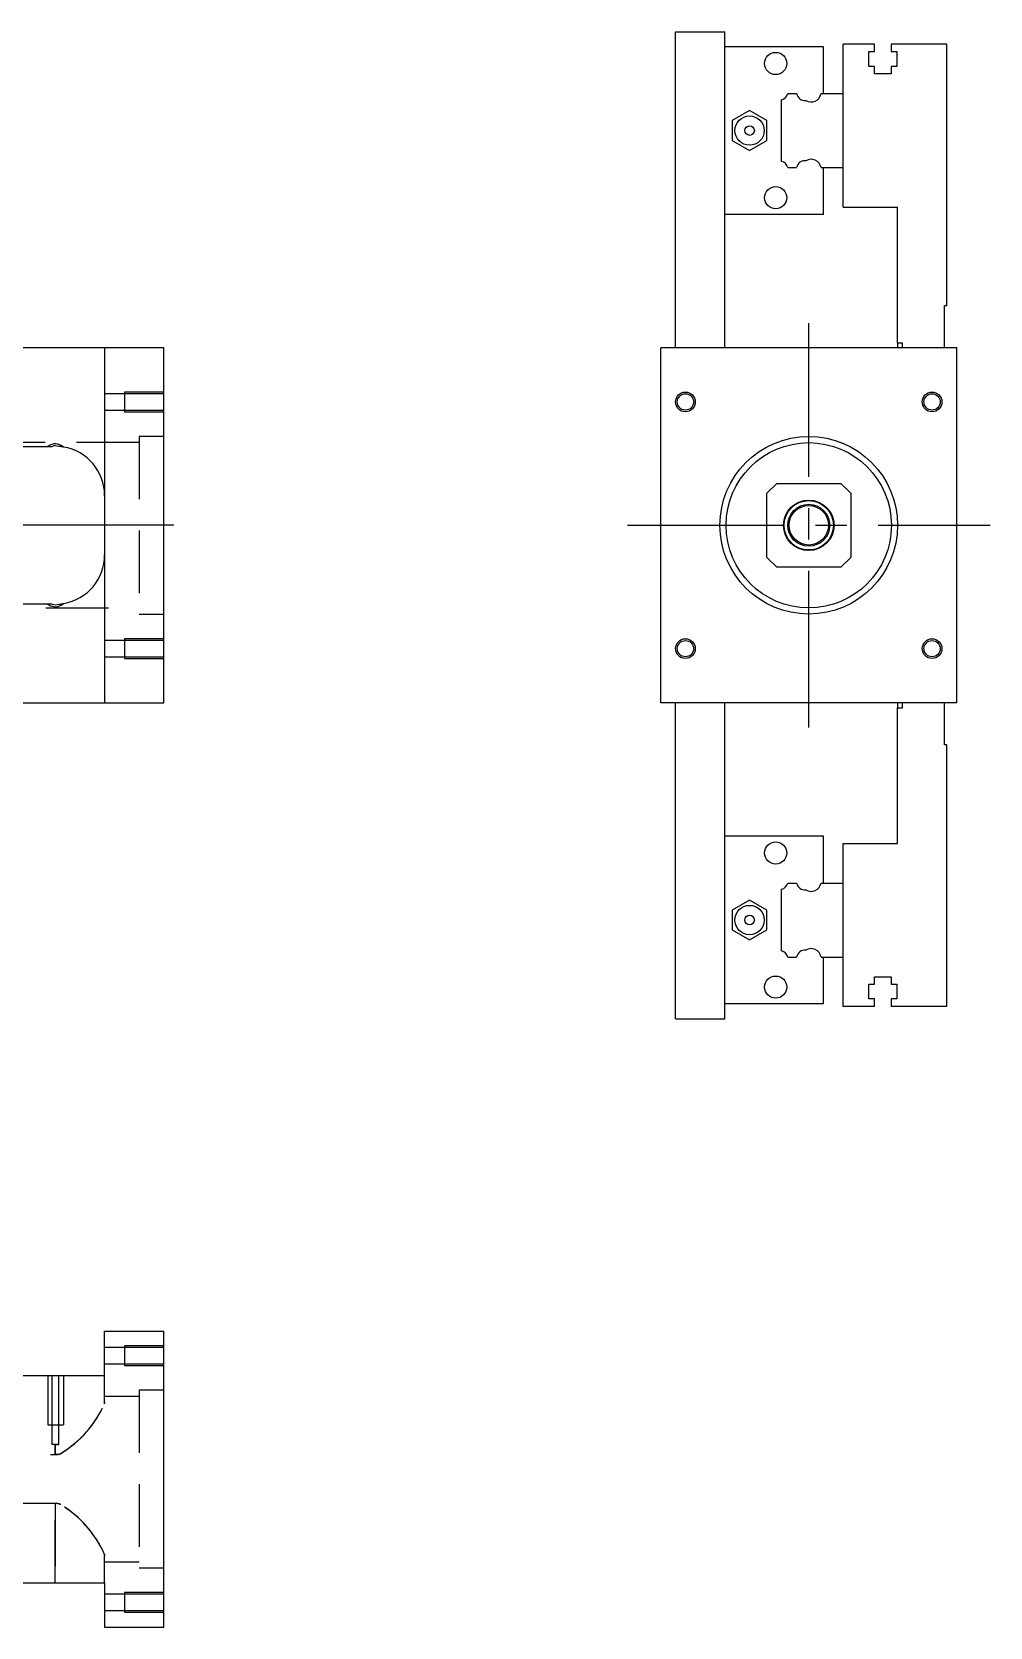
# Model space of a CAD drawing. Extents: x -10 to 552, y -286 to 102.
# Drawn here: x 358.2 to 552.5, y -223.3 to 100 of the extents above; entities that cross this region are included whole.
import ezdxf

# ---------------------------------------------------------------- set-up
doc = ezdxf.new("R2010")
doc.units = 0
doc.linetypes.add('CENTER', pattern=[50.8, 31.75, -6.35, 6.35, -6.35])
doc.linetypes.add('DASHED', pattern=[19.05, 12.7, -6.35])
doc.layers.get('0').update_dxf_attribs({"linetype": 'CONTINUOUS'})
doc.layers.add('CENTER', color=1, linetype='CENTER')

msp = doc.modelspace()

# ---------------------------------------------------------------- linework, layer by layer
at = {"color": 7, "linetype": 'CONTINUOUS'}
for p, q in [((488.73, 100), (498.73, 100)), ((488.73, 36), (488.73, 100)), ((498.73, 36), (498.73, 100)), ((518.73, 97), (498.73, 97)), ((518.73, 87.5), (518.73, 97)), ((522.73, 87.5), (522.73, 97.5)), ((529.03, 97.5), (522.73, 97.5)), ((529.03, 96), (529.03, 97.5)), ((532.43, 97.5), (532.43, 96)), ((543.73, 97.5), (532.43, 97.5)), ((543.73, 44.5), (543.73, 97.5)), ((527.88, 96), (529.03, 96)), ((527.88, 93), (527.88, 96)), ((532.43, 96), (533.58, 96)), ((533.58, 96), (533.58, 93)), ((529.03, 93), (527.88, 93)), ((529.03, 91.5), (529.03, 93)), ((532.43, 91.5), (529.03, 91.5)), ((532.43, 93), (532.43, 91.5)), ((533.58, 93), (532.43, 93)), ((511.49, 87.5), (513.26, 87.5)), ((518.21, 87.5), (522.73, 87.5)), ((522.73, 72.5), (522.73, 87.5)), ((522.73, 72.5), (522.73, 87.5)), ((510.23, 73.75), (510.23, 86.25)), ((503.73, 84.04), (500.23, 82.02)), ((500.23, 82.02), (500.23, 77.98)), ((507.23, 82.02), (503.73, 84.04)), ((507.23, 77.98), (507.23, 82.02)), ((500.23, 77.98), (503.73, 75.96)), ((503.73, 75.96), (507.23, 77.98)), ((511.49, 72.5), (513.26, 72.5)), ((518.21, 72.5), (522.73, 72.5)), ((518.73, 63), (518.73, 72.5)), ((522.73, 64.5), (522.73, 72.5)), ((518.73, 63), (498.73, 63)), ((522.73, 64.5), (533.73, 64.5)), ((533.73, 37), (533.73, 64.5)), ((543.23, 36), (543.23, 44.5)), ((543.73, 44.5), (543.23, 44.5)), ((373, 36), (355, 36)), ((373, 36), (373, -36)), ((385, 36), (373, 36)), ((385, -36), (385, 36)), ((485.73, -36), (485.73, 36)), ((545.73, 36), (485.73, 36)), ((533.73, 37), (534.73, 37)), ((533.73, 37), (533.73, 36)), ((534.73, 36), (534.73, 37)), ((545.73, -36), (545.73, 36)), ((343, 16), (361.5, 16)), ((361.5, 16), (362.36, 16)), ((509.23, 8.5), (507.23, 6.5)), ((507.23, -6.5), (507.23, 6.5)), ((509.23, 8.5), (522.23, 8.5)), ((524.23, 6.5), (522.23, 8.5)), ((524.23, 6.5), (524.23, -6.5)), ((507.23, -6.5), (509.23, -8.5)), ((522.23, -8.5), (509.23, -8.5)), ((522.23, -8.5), (524.23, -6.5)), ((361.5, -16), (343, -16)), ((362.36, -16), (361.5, -16)), ((355, -36), (373, -36)), ((373, -36), (385, -36)), ((545.73, -36), (485.73, -36)), ((488.73, -100), (488.73, -36)), ((498.73, -100), (498.73, -36)), ((533.73, -36), (533.73, -37)), ((533.73, -64.5), (533.73, -37)), ((533.73, -37), (534.73, -37)), ((534.73, -37), (534.73, -36)), ((543.23, -44.5), (543.23, -36)), ((543.73, -44.5), (543.23, -44.5)), ((543.73, -97.5), (543.73, -44.5)), ((518.73, -63), (498.73, -63)), ((518.73, -72.5), (518.73, -63)), ((522.73, -72.5), (522.73, -64.5)), ((522.73, -64.5), (533.73, -64.5)), ((510.23, -86.25), (510.23, -73.75)), ((511.49, -72.5), (513.26, -72.5)), ((518.21, -72.5), (522.73, -72.5)), ((522.73, -87.5), (522.73, -72.5)), ((522.73, -87.5), (522.73, -72.5)), ((503.73, -75.96), (500.23, -77.98)), ((507.23, -77.98), (503.73, -75.96)), ((500.23, -77.98), (500.23, -82.02)), ((507.23, -82.02), (507.23, -77.98)), ((500.23, -82.02), (503.73, -84.04)), ((503.73, -84.04), (507.23, -82.02)), ((511.49, -87.5), (513.26, -87.5)), ((518.21, -87.5), (522.73, -87.5)), ((518.73, -97), (518.73, -87.5)), ((522.73, -97.5), (522.73, -87.5)), ((527.88, -93), (529.03, -93)), ((527.88, -96), (527.88, -93)), ((529.03, -91.5), (532.43, -91.5)), ((529.03, -93), (529.03, -91.5)), ((532.43, -91.5), (532.43, -93)), ((532.43, -93), (533.58, -93)), ((533.58, -93), (533.58, -96)), ((529.03, -96), (527.88, -96)), ((529.03, -97.5), (529.03, -96)), ((532.43, -96), (532.43, -97.5)), ((533.58, -96), (532.43, -96)), ((488.73, -100), (498.73, -100)), ((518.73, -97), (498.73, -97)), ((529.03, -97.5), (522.73, -97.5)), ((543.73, -97.5), (532.43, -97.5)), ((373, -172.31), (373, -163.31)), ((373, -163.31), (385, -163.31)), ((385, -223.31), (385, -163.31)), ((355, -172.31), (373, -172.31)), ((355, -214.31), (373, -214.31)), ((373, -214.31), (373, -223.31)), ((373, -223.31), (385, -223.31))]:
    msp.add_line(p, q, dxfattribs=at)
at = {"color": 3, "linetype": 'DASHED'}
for p, q in [((377, 26.65), (373, 26.65)), ((377, 27), (377, 23)), ((385, 27), (377, 27)), ((385, 26.65), (377, 26.65)), ((373, 23.35), (377, 23.35)), ((377, 23.35), (385, 23.35)), ((377, 23), (385, 23)), ((380, 16.75), (323, 16.75)), ((380, 18), (380, -18)), ((385, 18), (380, 18)), ((323, -16.75), (380, -16.75)), ((380, -18), (385, -18)), ((377, -23.35), (373, -23.35)), ((377, -23), (377, -27)), ((385, -23), (377, -23)), ((385, -23.35), (377, -23.35)), ((373, -26.65), (377, -26.65)), ((377, -26.65), (385, -26.65)), ((377, -27), (385, -27)), ((377, -166.66), (373, -166.66)), ((377, -166.31), (377, -170.31)), ((385, -166.31), (377, -166.31)), ((385, -166.66), (377, -166.66)), ((373, -169.96), (377, -169.96)), ((377, -169.96), (385, -169.96)), ((377, -170.31), (385, -170.31)), ((361.5, -172.31), (361.5, -182.31)), ((362.36, -182.31), (362.36, -172.31)), ((363.72, -182.31), (363.72, -172.31)), ((364.67, -172.31), (364.67, -182.31)), ((373, -177.67), (373, -172.31)), ((373, -177.67), (372.96, -178.02)), ((372.96, -178.04), (373, -177.67)), ((380, -176.56), (373, -176.56)), ((380, -175.31), (380, -211.31)), ((385, -175.31), (380, -175.31)), ((361.5, -182.31), (364.67, -182.31)), ((362.36, -186.31), (362.36, -182.31)), ((363.72, -186.31), (363.72, -182.31)), ((363.72, -186.31), (362.36, -186.31)), ((363, -186.37), (362.36, -186.31)), ((363, -186.37), (363.72, -186.31)), ((363, -186.37), (363, -188.35)), ((363, -188.35), (363, -186.37)), ((343, -188.35), (363, -188.35)), ((363.28, -188.34), (363, -188.35)), ((363.56, -188.3), (363.28, -188.34)), ((363.83, -188.24), (363.56, -188.3)), ((363, -198.27), (343, -198.27)), ((363, -198.27), (363, -214.31)), ((363, -214.31), (363, -198.27)), ((363.28, -198.28), (363, -198.27)), ((363.56, -198.32), (363.28, -198.28)), ((363.83, -198.38), (363.56, -198.32)), ((372.96, -208.58), (373, -208.95)), ((373, -208.95), (372.96, -208.6)), ((373, -214.31), (373, -208.95)), ((373, -210.06), (380, -210.06)), ((380, -211.31), (385, -211.31)), ((377, -216.31), (377, -220.31)), ((385, -216.31), (377, -216.31)), ((377, -216.66), (373, -216.66)), ((385, -216.66), (377, -216.66)), ((373, -219.96), (377, -219.96)), ((377, -219.96), (385, -219.96)), ((377, -220.31), (385, -220.31))]:
    msp.add_line(p, q, dxfattribs=at)
at = {"color": 7, "linetype": 'CONTINUOUS'}
for centre, radius in [((509.03, 93.6), 2.25), ((503.73, 80), 2.97), ((503.73, 80), 0.97), ((509.03, 66.4), 2.25), ((490.73, 25), 1.65), ((540.73, 25), 1.65), ((515.73, 0), 18), ((515.73, 0), 16.75), ((515.73, 0), 5.12), ((515.73, 0), 5), ((515.73, 0), 4.25), ((515.73, 0), 4), ((490.73, -25), 1.65), ((540.73, -25), 1.65), ((509.03, -66.4), 2.25), ((503.73, -80), 2.97), ((503.73, -80), 0.97), ((509.03, -93.6), 2.25)]:
    msp.add_circle(centre, radius, dxfattribs=at)
at = {"color": 3, "linetype": 'CONTINUOUS'}
for centre in [(490.73, 25), (540.73, 25), (490.73, -25), (540.73, -25)]:
    msp.add_circle(centre, 2, dxfattribs=at)
at = {"color": 7, "linetype": 'CONTINUOUS'}
for centre, radius, start, end in [((509.83, 87.9), 1.7, 283.609, 346.391), ((514.93, 87.8), 1.7, 190.1642, 277.5402), ((516.23, 87.8), 2, 237.421, 351.3731), ((509.83, 72.1), 1.7, 13.609, 76.391), ((514.93, 72.2), 1.7, 82.4598, 169.8358), ((516.23, 72.2), 2, 8.6269, 122.579), ((363, 14), 2.5, 48.0518, 126.8699), ((363, 14), 2.1, 70.0816, 107.7528), ((363, 6), 10, 80.3799, 85.8974), ((363, 6), 10, 0, 80.3799), ((363, -6), 10, 279.6201, 0), ((363, -14), 2.5, 233.1301, 311.9482), ((363, -14), 2.1, 252.2472, 289.9184), ((363, -6), 10, 274.1026, 279.6201), ((509.83, -72.1), 1.7, 283.609, 346.391), ((514.93, -72.2), 1.7, 190.1642, 277.5402), ((516.23, -72.2), 2, 237.421, 351.3731), ((509.83, -87.9), 1.7, 13.609, 76.391), ((514.93, -87.8), 1.7, 82.4598, 169.8358), ((516.23, -87.8), 2, 8.6269, 122.579)]:
    msp.add_arc(centre, radius, start, end, dxfattribs=at)
at = {"color": 3, "linetype": 'DASHED'}
for centre, radius, start, end in [((352.77, -169.17), 22.05, 300.1194, 336.3292), ((352.07, -168.71), 22.88, 301.8555, 335.955), ((362.98, -184.98), 3.38, 270.3519, 290.1534), ((362.98, -201.64), 3.38, 69.8466, 89.6481), ((352.77, -217.45), 22.05, 23.6708, 59.8806), ((352.07, -217.91), 22.88, 24.045, 58.1445)]:
    msp.add_arc(centre, radius, start, end, dxfattribs=at)
at = {"layer": 'CENTER', "color": 1, "linetype": 'CENTER'}
for p, q in [((515.73, -41), (515.73, 41)), ((387, 0), (-10.32, 0)), ((478.98, 0), (552.48, 0))]:
    msp.add_line(p, q, dxfattribs=at)

doc.saveas('drawing.dxf')
